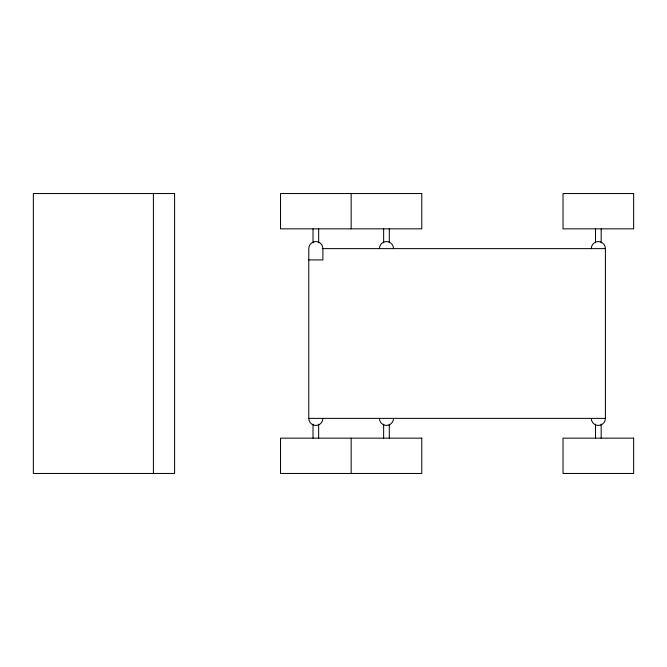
<?xml version="1.0" encoding="UTF-8"?>
<svg xmlns="http://www.w3.org/2000/svg" width="667" height="667" viewBox="0 0 667 667"><rect width="100%" height="100%" fill="white"/><g stroke="black" fill="none" stroke-linecap="round" stroke-linejoin="round"><path stroke-width="1" d="M322.311 248.624L605.403 248.624L605.403 418.376A7.062 7.062 0 0 1 598.341 425.438A7.062 7.062 0 0 1 591.279 418.376M308.779 259.922L322.903 259.922L322.903 248.624A7.062 7.062 0 0 0 315.841 241.562A7.062 7.062 0 0 0 308.779 248.624L308.779 418.376A7.062 7.062 0 0 0 315.841 425.438A7.062 7.062 0 0 0 322.903 418.376M308.779 418.376L605.403 418.376M601.167 228.923L601.167 242.813M601.167 424.187L601.167 438.077M595.514 228.923L595.514 242.813M595.514 424.187L595.514 438.077M389.295 228.923L389.295 242.813M389.295 424.187L389.295 438.077M383.642 228.923L383.642 242.813M383.642 424.187L383.642 438.077M351.159 193.538L351.159 228.848M351.159 438.152L351.159 473.462M318.668 228.923L318.668 242.813M318.668 424.187L318.668 438.077M313.023 228.923L313.023 242.813M313.023 424.187L313.023 438.077M153.41 193.538L153.41 473.462M591.279 248.624A7.062 7.062 0 0 1 598.341 241.562A7.062 7.062 0 0 1 605.403 248.624M379.406 248.624A7.062 7.062 0 0 1 386.468 241.562A7.062 7.062 0 0 1 393.53 248.624M393.53 418.376A7.062 7.062 0 0 1 386.468 425.438A7.062 7.062 0 0 1 379.406 418.376M174.596 193.538L33.35 193.538L33.35 473.462L174.596 473.462L174.596 193.538M421.777 193.538L280.532 193.538L280.532 228.848L421.777 228.848L421.777 193.538M633.65 193.538L563.023 193.538L563.023 228.848L633.65 228.848L633.65 193.538M421.777 438.152L280.532 438.152L280.532 473.462L421.777 473.462L421.777 438.152M633.65 438.152L563.023 438.152L563.023 473.462L633.65 473.462L633.65 438.152"/></g></svg>
